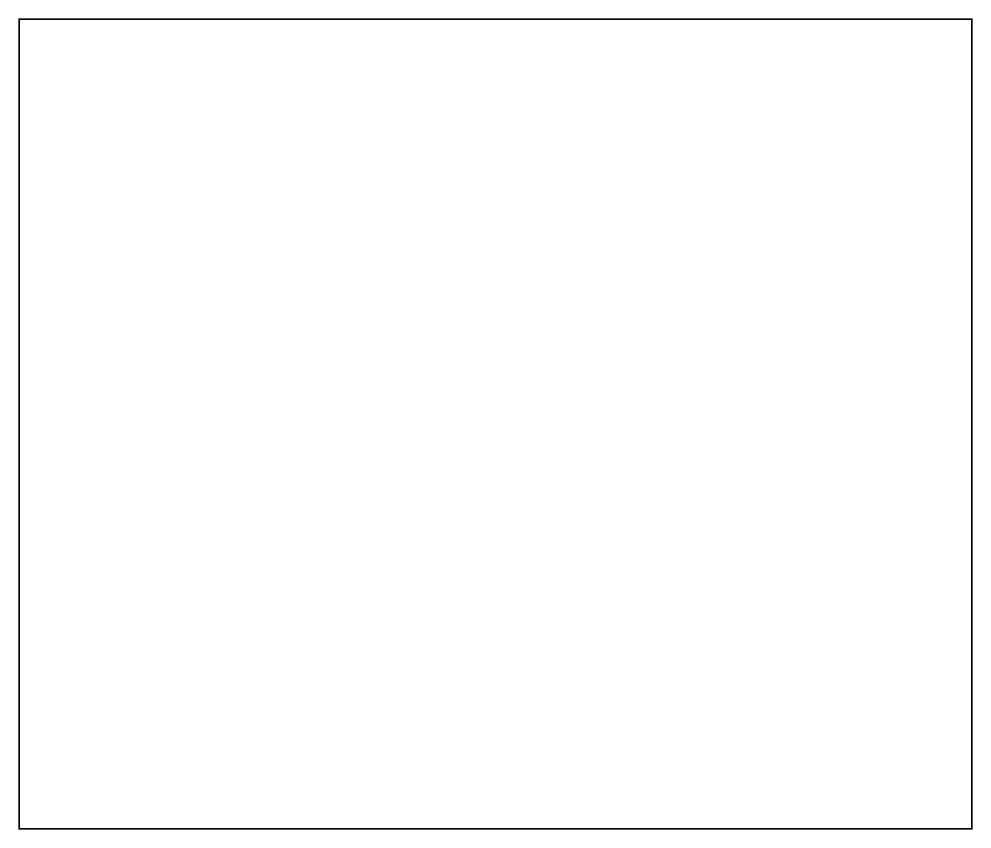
# Model space of a CAD drawing. Extents: x 0 to 4350, y -3700 to 0.
import ezdxf

# ---------------------------------------------------------------- set-up
doc = ezdxf.new("R2010")
doc.units = 0
doc.linetypes.add('Solid', pattern=[0])

msp = doc.modelspace()

# ---------------------------------------------------------------- linework, layer by layer
at = {"color": 0, "linetype": 'Solid', "lineweight": 35}
msp.add_lwpolyline([(0, -300), (0, 0), (4350, 0), (4350, -300), (4350, -3700), (900, -3700), (0, -3700), (0, -300)], close=True, dxfattribs=at)

doc.saveas('drawing.dxf')
